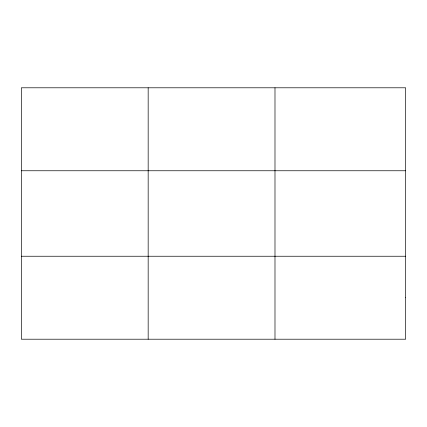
<?xml version="1.0" encoding="UTF-8"?>
<svg xmlns="http://www.w3.org/2000/svg" width="427" height="427" viewBox="0 0 427 427"><rect width="100%" height="100%" fill="white"/><g stroke="black" fill="none" stroke-linecap="round" stroke-linejoin="round"><path stroke-width="0.64" d="M148.169 339.209L148.169 87.791M274.988 339.209L274.988 87.791M21.35 170.757L405.65 170.757M21.35 256.243L405.65 256.243M405.65 297.726L405.65 339.209L21.35 339.209L21.35 87.791L405.65 87.791L405.65 297.726"/></g></svg>
